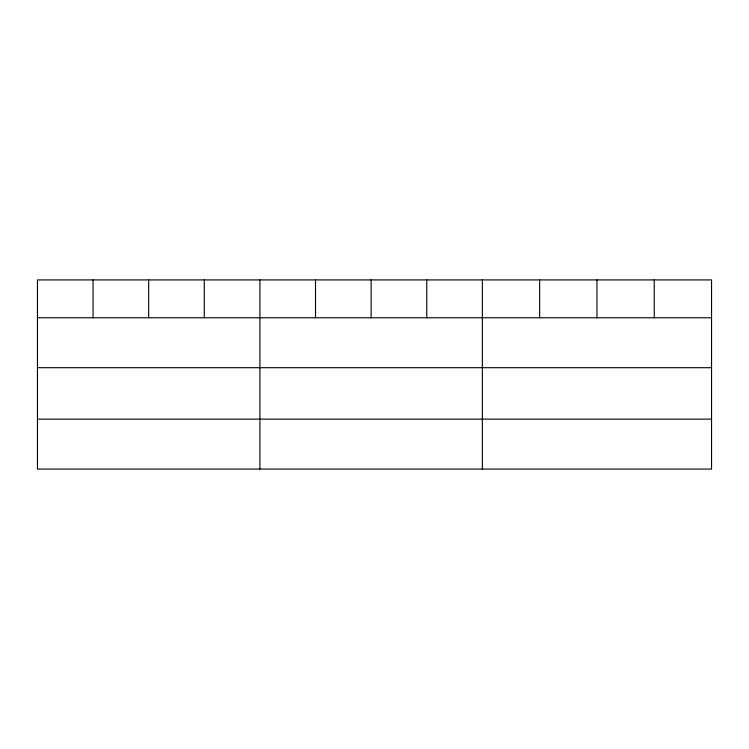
<?xml version="1.0" encoding="UTF-8"?>
<svg xmlns="http://www.w3.org/2000/svg" width="749" height="749" viewBox="0 0 749 749"><rect width="100%" height="100%" fill="white"/><g stroke="black" fill="none" stroke-linecap="round" stroke-linejoin="round"><path stroke-width="1.12" d="M711.55 367.693L711.55 279.929L37.45 279.929L37.45 469.071L711.55 469.071L711.55 367.693L37.45 367.693M37.45 317.763L711.55 317.763M37.45 419.14L711.55 419.14M654.251 279.929L654.251 317.763M596.953 279.929L596.953 317.763M539.654 279.929L539.654 317.763M482.356 279.929L482.356 469.071M426.743 279.929L426.743 317.763M371.13 279.929L371.13 317.763M315.516 279.929L315.516 317.763M259.903 279.929L259.903 469.071M204.29 279.929L204.29 317.763M148.677 279.929L148.677 317.763M93.063 279.929L93.063 317.763"/></g></svg>
